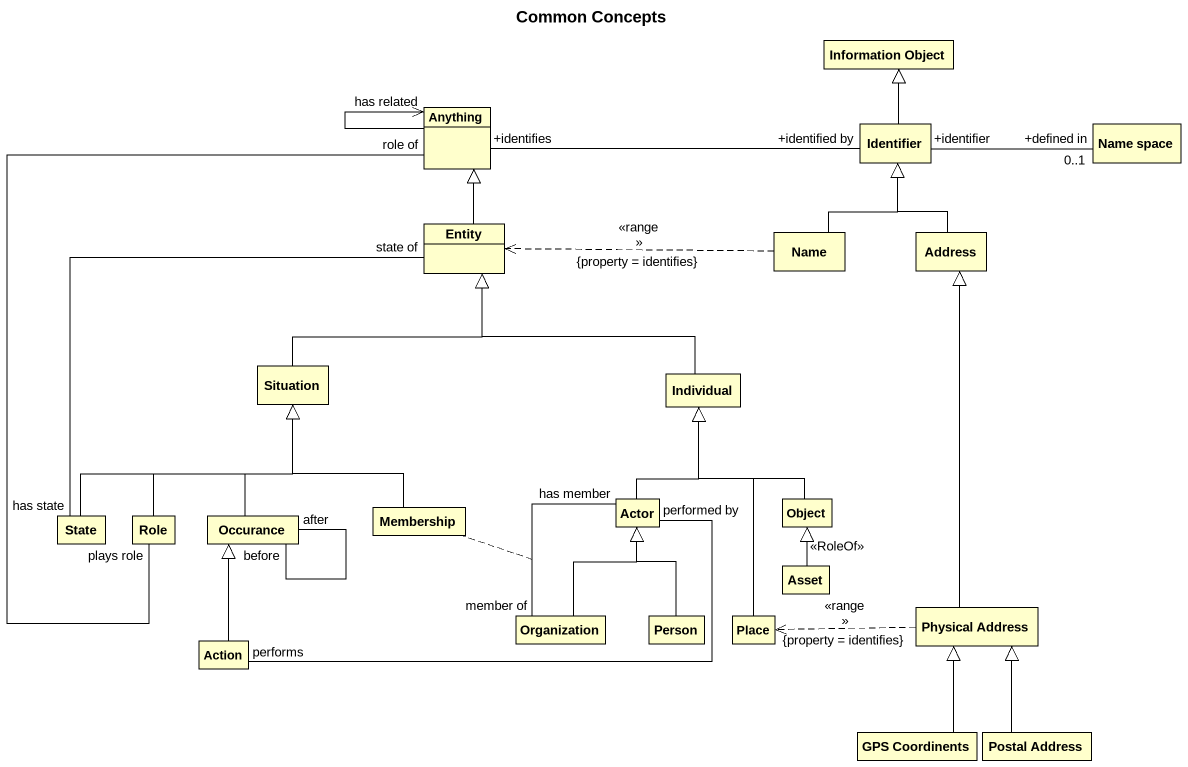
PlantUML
@startuml
title Common Concepts
hide circle
hide empty members
class "Information Object" as Information_Object
class Anything
class Identifier
class "Name space" as Name_space
class "Entity" as Entity_
class Name
class Address
class Situation
class Individual
class "State" as State_
class Role
class Occurance
class Membership
class "Actor" as Actor_
class "Object" as Object_
class Asset
class Organization
class "Person" as Person_
class Place
class "Physical Address" as Physical_Address
class "Action" as Action_
class "GPS Coordinents" as GPS_Coordinents
class "Postal Address" as Postal_Address
Anything --> "has related" Anything
Identifier -up-|> Information_Object
Identifier "+identified by" -left- "+identifies" Anything
Identifier "+identifier" -right- "+defined in\n0..1" Name_space
Entity_ -up-|> Anything
Name -up-|> Identifier
Name .left.> Entity_ : <<range>>\n{property = identifies}
Address -up-|> Identifier
Situation -up-|> Entity_
Individual -left-|> Entity_
State_ "has state" -up- "state of" Entity_
State_ -up-|> Situation
Role "plays role" -up- "role of" Anything
Role -up-|> Situation
Occurance -up-|> Situation
Occurance "before" -- "after" Occurance
Membership -up-|> Situation
Actor_ -up-|> Individual
Actor_ "performed by" -left- "performs" Action_
Object_ -up-|> Individual
Asset -up-|> Object_ : <<RoleOf>>
Organization -up-|> Actor_
Organization "member of" -up- "has member" Actor_
(Organization, Actor_) .. Membership
Person_ -up-|> Actor_
Place -up-|> Individual
Physical_Address -up-|> Address
Physical_Address .left.> Place : <<range>>\n{property = identifies}
Action_ -up-|> Occurance
GPS_Coordinents -up-|> Physical_Address
Postal_Address -up-|> Physical_Address
@enduml
